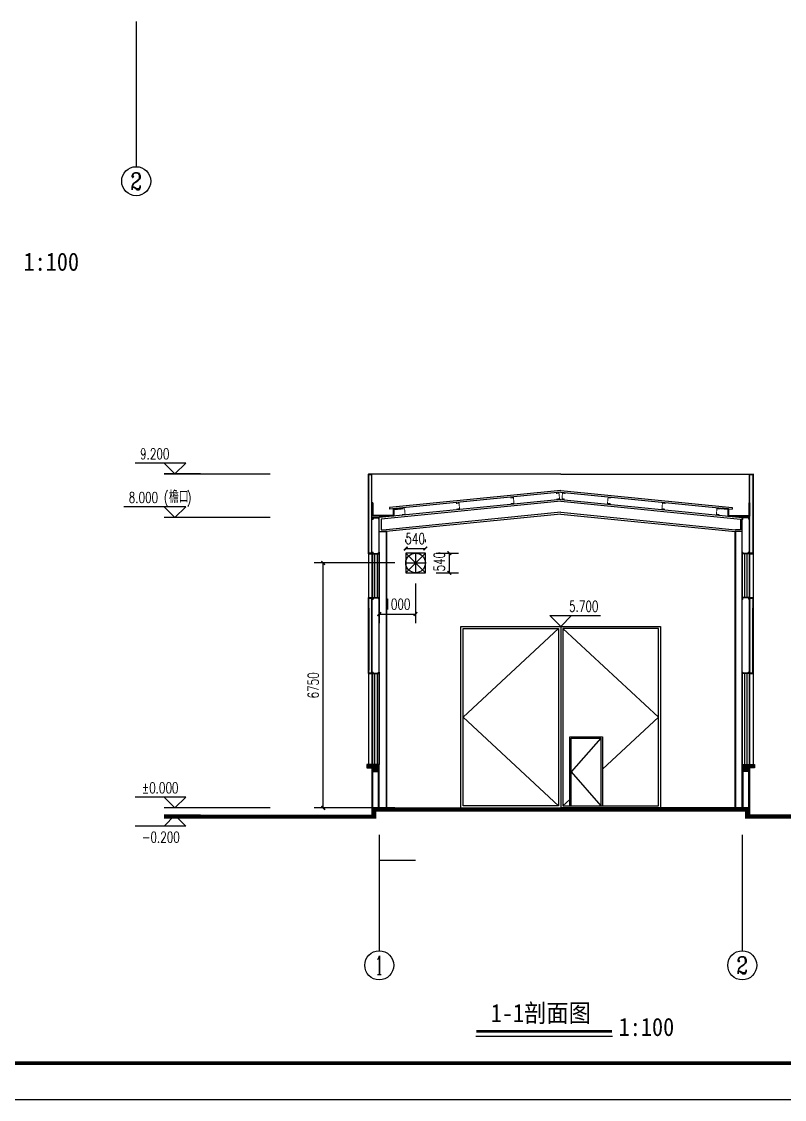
# Model space of a CAD drawing. Extents: x 5025702 to 7068445, y -422737 to 2032183.
# Drawn here: x 5047042 to 5068056, y -422737 to -393032 of the extents above; entities that cross this region are included whole.
import ezdxf
from ezdxf.enums import TextEntityAlignment as Align

# ---------------------------------------------------------------- set-up
doc = ezdxf.new("R2010")
doc.units = 0
doc.header["$LTSCALE"] = 1000
doc.header["$MEASUREMENT"] = 0
doc.layers.get('0').update_dxf_attribs({"linetype": 'CONTINUOUS'})
doc.layers.get('Defpoints').update_dxf_attribs({"linetype": 'CONTINUOUS'})
doc.layers.add('_0', color=7, linetype='CONTINUOUS', lineweight=25)
for name, color, linetype in [('AXIS', 3, 'CONTINUOUS'), ('AXIS_TEXT', 7, 'CONTINUOUS'), ('DIM_ELEV', 3, 'CONTINUOUS'), ('PUB_DIM', 3, 'CONTINUOUS'), ('PUB_TEXT', 7, 'CONTINUOUS'), ('PUB_TITLE', 4, 'CONTINUOUS'), ('PUB_WALL', 9, 'CONTINUOUS'), ('STAIR', 251, 'CONTINUOUS'), ('TH_DIM', 3, 'CONTINUOUS'), ('WALL', 251, 'CONTINUOUS'), ('WINDOW', 4, 'CONTINUOUS'), ('剖面', 233, 'CONTINUOUS'), ('图名', 15, 'CONTINUOUS'), ('建筑外轮廓', 11, 'CONTINUOUS')]:
    doc.layers.add(name, color=color, linetype=linetype)
doc.styles.add('_TCH_AXIS', font='COMPLEX', dxfattribs={"bigfont": 'GBCBIG'})
doc.styles.add('_TCH_DIM', font='SIMPLEX', dxfattribs={"bigfont": 'GBCBIG'})
doc.styles.add('_TCH_DIM_T3', font='SIMPLEX', dxfattribs={"width": 0.705882, "bigfont": 'GBCBIG'})
doc.styles.add('COMPLEX', font='COMPLEX')
doc.styles.add('宋体', font='', dxfattribs={"width": 0.7})
doc.styles.get('宋体').set_extended_font_data('SimSun')
doc.dimstyles.new('_TCH_ARCH&&100', dxfattribs={"dimtxt": 297.5, "dimasz": 100, "dimexe": 250, "dimexo": 300, "dimgap": 126.25, "dimtad": 1, "dimdec": 0, "dimzin": 0, "dimdsep": 46, "dimtxsty": '_TCH_DIM_T3', "dimblk": 'ARCHTICK', "dimcen": 0.09, "dimclrt": 7, "dimazin": 2, "dimtfac": 1, "dimtdec": 0, "dimtix": 1, "dimtmove": 2, "dimatfit": 3, "dimfxl": 0, "dimtolj": 1, "dimtzin": 0, "dimarcsym": 0})

# ---------------------------------------------------------------- blocks, each defined once
blk = doc.blocks.new('A$C41676D77')
for p, q in [((0, 45), (0, 0)), ((10, 45), (0, 45)), ((10, 45), (20, 45)), ((10, 35), (10, 10)), ((10, 35), (20, 35)), ((180, 10), (10, 10)), ((20, 35), (20, 45)), ((180, 45), (170, 45)), ((170, 35), (170, 45)), ((180, 35), (170, 35)), ((190, 45), (180, 45)), ((180, 35), (180, 10)), ((190, 45), (190, 0)), ((190, 0), (0, 0))]:
    blk.add_line(p, q)
blk = doc.blocks.new('_AXISO')
blk.add_circle((0, 0), 0.5)
at = {"layer": 'AXIS_TEXT', "style": 'COMPLEX', "width": 1.041667}
blk.add_attdef('A', text='', height=0.56, dxfattribs=at).set_placement((-0.25, -0.28), (0.25, -0.28), align=Align.FIT)
blk = doc.blocks.new('_ArchTick')
at = {"color": 0, "linetype": 'ByBlock', "const_width": 0.4}
blk.add_lwpolyline([(-0.5, -0.5), (0.5, 0.5)], dxfattribs=at)
blk = doc.blocks.new('*D186')
at = {"layer": 'Defpoints', "color": 0}
for p in [(5055351, -407952), (5057624, -407952), (5057624, -414702)]:
    blk.add_point(p, dxfattribs=at)
at = {"layer": 'TH_DIM', "color": 0, "lineweight": -2}
for p, q in [((5057324, -407952), (5055101, -407952)), ((5055351, -414702), (5055351, -407952)), ((5057324, -414702), (5055101, -414702))]:
    blk.add_line(p, q, dxfattribs=at)
at = {"layer": 'TH_DIM', "color": 0, "lineweight": -2, "xscale": 100, "yscale": 100, "zscale": 100}
for p, rotation in [((5055351, -407952), 90), ((5055351, -414702), 270)]:
    blk.add_blockref('_ArchTick', p, dxfattribs=dict(at, rotation=rotation))
at = {"layer": 'TH_DIM', "color": 7, "insert": (5055076, -411327), "char_height": 297.5, "attachment_point": 5, "rotation": 90, "style": '_TCH_DIM_T3'}
blk.add_mtext('\\A1;6750', dxfattribs=at)
blk = doc.blocks.new('*D187')
at = {"layer": 'Defpoints', "color": 0}
for p in [(5056894, -408222), (5057894, -408222), (5057894, -409362)]:
    blk.add_point(p, dxfattribs=at)
at = {"layer": 'TH_DIM', "color": 0, "lineweight": -2}
for p, q in [((5056894, -408522), (5056894, -409612)), ((5057894, -408522), (5057894, -409612)), ((5056894, -409362), (5057894, -409362))]:
    blk.add_line(p, q, dxfattribs=at)
at = {"layer": 'TH_DIM', "color": 0, "lineweight": -2, "xscale": 100, "yscale": 100, "zscale": 100, "rotation": 180}
blk.add_blockref('_ArchTick', (5056894, -409362), dxfattribs=at)
at = {"layer": 'TH_DIM', "color": 0, "lineweight": -2, "xscale": 100, "yscale": 100, "zscale": 100}
blk.add_blockref('_ArchTick', (5057894, -409362), dxfattribs=at)
at = {"layer": 'TH_DIM', "color": 7, "insert": (5057394, -409087), "char_height": 297.5, "attachment_point": 5, "style": '_TCH_DIM_T3'}
blk.add_mtext('\\A1;1000', dxfattribs=at)
blk = doc.blocks.new('*D188')
at = {"layer": 'Defpoints', "color": 0}
for p in [(5058164, -407682), (5058826, -407682), (5058164, -408222)]:
    blk.add_point(p, dxfattribs=at)
at = {"layer": 'TH_DIM', "color": 0, "lineweight": -2}
for p, q in [((5058464, -407682), (5059076, -407682)), ((5058826, -408222), (5058826, -407682)), ((5058464, -408222), (5059076, -408222))]:
    blk.add_line(p, q, dxfattribs=at)
at = {"layer": 'TH_DIM', "color": 0, "lineweight": -2, "xscale": 100, "yscale": 100, "zscale": 100}
for p, rotation in [((5058826, -407682), 90), ((5058826, -408222), 270)]:
    blk.add_blockref('_ArchTick', p, dxfattribs=dict(at, rotation=rotation))
at = {"layer": 'TH_DIM', "color": 7, "insert": (5058551, -407917), "char_height": 297.5, "attachment_point": 5, "rotation": 90, "style": '_TCH_DIM_T3'}
blk.add_mtext('\\A1;540', dxfattribs=at)
blk = doc.blocks.new('*D189')
at = {"layer": 'Defpoints', "color": 0}
for p in [(5057624, -407682), (5058164, -407557), (5058164, -407682)]:
    blk.add_point(p, dxfattribs=at)
at = {"layer": 'TH_DIM', "color": 0, "lineweight": -2}
for p, q in [((5057624, -407382), (5057624, -407307)), ((5058164, -407382), (5058164, -407307)), ((5057624, -407557), (5058164, -407557))]:
    blk.add_line(p, q, dxfattribs=at)
at = {"layer": 'TH_DIM', "color": 0, "lineweight": -2, "xscale": 100, "yscale": 100, "zscale": 100, "rotation": 180}
blk.add_blockref('_ArchTick', (5057624, -407557), dxfattribs=at)
at = {"layer": 'TH_DIM', "color": 0, "lineweight": -2, "xscale": 100, "yscale": 100, "zscale": 100}
blk.add_blockref('_ArchTick', (5058164, -407557), dxfattribs=at)
at = {"layer": 'TH_DIM', "color": 7, "insert": (5057884, -407282), "char_height": 297.5, "attachment_point": 5, "style": '_TCH_DIM_T3'}
blk.add_mtext('\\A1;540', dxfattribs=at)

msp = doc.modelspace()

# ---------------------------------------------------------------- hatches: boundary and pattern name
for points in [[(5061835.5, -406053.4, 0.4142136), (5061824.7, -406044.3), (5061769.9, -406049.4, -0.4142136), (5061759, -406040.3), (5061758.6, -406035.3, -0.4142136), (5061767.6, -406024.5), (5061847.3, -406017.2, -0.4142136), (5061858.2, -406026.2), (5061872.8, -406185.5, -0.4142136), (5061863.7, -406196.4), (5061784.1, -406203.7, -0.4142136), (5061773.2, -406194.7), (5061772.7, -406189.7, -0.4142136), (5061781.8, -406178.8), (5061836.5, -406173.8, 0.4142136), (5061845.6, -406162.9)], [(5061952.6, -406053.4, -0.4142136), (5061963.5, -406044.3), (5062018.2, -406049.4, 0.4142136), (5062029.1, -406040.3), (5062029.6, -406035.3, 0.4142136), (5062020.5, -406024.5), (5061940.9, -406017.2, 0.4142136), (5061930, -406026.2), (5061915.4, -406185.5, 0.4142136), (5061924.4, -406196.4), (5062004.1, -406203.7, 0.4142136), (5062015, -406194.7), (5062015.4, -406189.7, 0.4142136), (5062006.4, -406178.8), (5061951.6, -406173.8, -0.4142136), (5061942.6, -406162.9)], [(5059081.7, -406328.8, 0.4142136), (5059070.9, -406319.7), (5059016.1, -406324.7, -0.4142136), (5059005.2, -406315.7), (5059004.8, -406310.7, -0.4142136), (5059013.8, -406299.9), (5059093.5, -406292.5, -0.4142136), (5059104.4, -406301.6), (5059119, -406460.9, -0.4142136), (5059109.9, -406471.8), (5059030.3, -406479.1, -0.4142136), (5059019.4, -406470.1), (5059018.9, -406465.1, -0.4142136), (5059028, -406454.2), (5059082.7, -406449.2, 0.4142136), (5059091.8, -406438.3)], [(5060581.7, -406178.8, 0.4142136), (5060570.9, -406169.7), (5060516.1, -406174.7, -0.4142136), (5060505.2, -406165.7), (5060504.8, -406160.7, -0.4142136), (5060513.8, -406149.9), (5060593.5, -406142.5, -0.4142136), (5060604.4, -406151.6), (5060619, -406310.9, -0.4142136), (5060609.9, -406321.8), (5060530.3, -406329.1, -0.4142136), (5060519.4, -406320.1), (5060518.9, -406315.1, -0.4142136), (5060528, -406304.2), (5060582.7, -406299.2, 0.4142136), (5060591.8, -406288.3)], [(5063206.4, -406178.8, -0.4142136), (5063217.3, -406169.7), (5063272, -406174.7, 0.4142136), (5063282.9, -406165.7), (5063283.4, -406160.7, 0.4142136), (5063274.3, -406149.9), (5063194.7, -406142.5, 0.4142136), (5063183.8, -406151.6), (5063169.2, -406310.9, 0.4142136), (5063178.2, -406321.8), (5063257.9, -406329.1, 0.4142136), (5063268.8, -406320.1), (5063269.2, -406315.1, 0.4142136), (5063260.2, -406304.2), (5063205.4, -406299.2, -0.4142136), (5063196.4, -406288.3)], [(5064706.4, -406328.8, -0.4142136), (5064717.3, -406319.7), (5064772, -406324.7, 0.4142136), (5064782.9, -406315.7), (5064783.4, -406310.7, 0.4142136), (5064774.3, -406299.9), (5064694.7, -406292.5, 0.4142136), (5064683.8, -406301.6), (5064669.2, -406460.9, 0.4142136), (5064678.2, -406471.8), (5064757.9, -406479.1, 0.4142136), (5064768.8, -406470.1), (5064769.2, -406465.1, 0.4142136), (5064760.2, -406454.2), (5064705.4, -406449.2, -0.4142136), (5064696.4, -406438.3)], [(5057581.7, -406478.8, 0.4142136), (5057570.9, -406469.7), (5057516.1, -406474.7, -0.4142136), (5057505.2, -406465.7), (5057504.8, -406460.7, -0.4142136), (5057513.8, -406449.9), (5057593.5, -406442.5, -0.4142136), (5057604.4, -406451.6), (5057619, -406610.9, -0.4142136), (5057609.9, -406621.8), (5057530.3, -406629.1, -0.4142136), (5057519.4, -406620.1), (5057518.9, -406615.1, -0.4142136), (5057528, -406604.2), (5057582.7, -406599.2, 0.4142136), (5057591.8, -406588.3)], [(5066206.4, -406478.8, -0.4142136), (5066217.3, -406469.7), (5066272, -406474.7, 0.4142136), (5066282.9, -406465.7), (5066283.4, -406460.7, 0.4142136), (5066274.3, -406449.9), (5066194.7, -406442.5, 0.4142136), (5066183.8, -406451.6), (5066169.2, -406610.9, 0.4142136), (5066178.2, -406621.8), (5066257.9, -406629.1, 0.4142136), (5066268.8, -406620.1), (5066269.2, -406615.1, 0.4142136), (5066260.2, -406604.2), (5066205.4, -406599.2, -0.4142136), (5066196.4, -406588.3)], [(5056894.3, -413502.5), (5056894.3, -413702.5), (5056694.3, -413702.5), (5056694.3, -413602.5), (5056554.3, -413602.5), (5056554.3, -413502.5)], [(5066893.8, -413502.5), (5066893.8, -413702.5), (5067093.8, -413702.5), (5067093.8, -413602.5), (5067233.8, -413602.5), (5067233.8, -413502.5)]]:
    msp.add_hatch(color=256).paths.add_polyline_path(points)
at = {"layer": 'PUB_WALL'}
for points in [[(5056594.3, -407702.5), (5056594.3, -405502), (5056634.3, -405502), (5056634.3, -407702.5)], [(5056594.3, -405502), (5056694.3, -405502), (5056694.3, -405542), (5056594.3, -405542)], [(5056694.3, -407702.5), (5056694.3, -405502), (5056654.3, -405502), (5056654.3, -407702.5)], [(5067093.8, -407702.5), (5067093.8, -405502), (5067133.8, -405502), (5067133.8, -407702.5)], [(5067093.8, -405502), (5067193.8, -405502), (5067193.8, -405542), (5067093.8, -405542)], [(5067193.8, -407702.5), (5067193.8, -405502), (5067153.8, -405502), (5067153.8, -407702.5)], [(5056594.3, -407702.5), (5056694.3, -407702.5), (5056694.3, -407662.5), (5056594.3, -407662.5)], [(5067093.8, -407702.5), (5067193.8, -407702.5), (5067193.8, -407662.5), (5067093.8, -407662.5)], [(5056594.3, -411002.5), (5056593.9, -408902.5), (5056633.9, -408902.5), (5056634.3, -411002.5)], [(5056593.9, -408902.5), (5056693.9, -408902.5), (5056693.9, -408942.5), (5056593.9, -408942.5)], [(5056694.3, -411002.5), (5056693.9, -408902.5), (5056653.9, -408902.5), (5056654.3, -411002.5)], [(5067093.8, -411002.5), (5067094.3, -408902.5), (5067134.3, -408902.5), (5067133.8, -411002.5)], [(5067094.3, -408902.5), (5067194.3, -408902.5), (5067194.3, -408942.5), (5067094.3, -408942.5)], [(5067193.8, -411002.5), (5067194.3, -408902.5), (5067154.3, -408902.5), (5067153.8, -411002.5)], [(5056594.3, -411002.5), (5056694.3, -411002.5), (5056694.3, -410962.5), (5056594.3, -410962.5)], [(5067093.8, -411002.5), (5067193.8, -411002.5), (5067193.9, -410962.5), (5067093.9, -410962.5)]]:
    msp.add_hatch(color=256, dxfattribs=at).paths.add_polyline_path(points)

# ---------------------------------------------------------------- linework, layer by layer
for p, q in [((5056604.3, -407702.5), (5056604.3, -407676.2)), ((5056604.3, -407702.5), (5056604.3, -407676.2)), ((5067183.8, -407702.5), (5067183.8, -407676.2)), ((5067183.8, -407702.5), (5067183.8, -407676.2)), ((5056604.7, -410376.2), (5056604.7, -409202.5)), ((5056604.7, -410376.2), (5056604.7, -409202.5)), ((5067183.4, -410376.2), (5067183.4, -409202.5)), ((5067183.4, -410376.2), (5067183.4, -409202.5)), ((5056894.7, -413502.5), (5056894.7, -411002.5)), ((5066893.4, -413502.5), (5066893.4, -411002.5)), ((5056604.3, -413502.5), (5056604.3, -413522.5)), ((5056604.3, -413502.5), (5056604.3, -413522.5)), ((5067183.8, -413502.5), (5067183.8, -413522.5)), ((5067183.8, -413502.5), (5067183.8, -413522.5))]:
    msp.add_line(p, q)
at = {"color": 0}
for p, q in [((5058164.3, -408222.5), (5057624.3, -407682.5)), ((5057624.3, -408222.5), (5058164.3, -407682.5)), ((5057894.3, -407682.5), (5057894.3, -408222.5)), ((5057624.3, -407952.5), (5058164.3, -407952.5)), ((5056894.3, -416144.4), (5057894.3, -416144.4))]:
    msp.add_line(p, q, dxfattribs=at)
msp.add_lwpolyline([(5057624.3, -408222.5), (5058164.3, -408222.5), (5058164.3, -407682.5), (5057624.3, -407682.5)], close=True, dxfattribs=at)
for points in [[(5056554.3, -413502.5), (5056554.3, -413602.5), (5056694.3, -413602.5), (5056694.3, -413702.5), (5056894.3, -413702.5), (5056894.3, -413502.5), (5056554.3, -413502.5)], [(5056554.3, -413502.5), (5056554.3, -413602.5), (5056694.3, -413602.5), (5056694.3, -413702.5), (5056894.3, -413702.5), (5056894.3, -413502.5), (5056554.3, -413502.5)], [(5067233.8, -413502.5), (5067233.8, -413602.5), (5067093.8, -413602.5), (5067093.8, -413702.5), (5066893.8, -413702.5), (5066893.8, -413502.5), (5067233.8, -413502.5)], [(5067233.8, -413502.5), (5067233.8, -413602.5), (5067093.8, -413602.5), (5067093.8, -413702.5), (5066893.8, -413702.5), (5066893.8, -413502.5), (5067233.8, -413502.5)], [(5050966.3, -414902.5), (5056714.3, -414902.5), (5056714.3, -414702.5), (5061894.1, -414702.5)], [(5072821.9, -414902.5), (5067073.8, -414902.5), (5067073.8, -414702.5), (5061894.1, -414702.5)]]:
    msp.add_lwpolyline(points)
at = {"const_width": 100}
for points in [[(5050966.3, -414952.5), (5056764.3, -414952.5), (5056764.3, -414752.5), (5061894.1, -414752.5)], [(5072821.9, -414952.5), (5067023.8, -414952.5), (5067023.8, -414752.5), (5061894.1, -414752.5)]]:
    msp.add_lwpolyline(points, dxfattribs=at)
at = {"color": 0}
msp.add_circle((5057894.3, -407952.5), 270, dxfattribs=at)
at = {"layer": '_0'}
for points in [[(5056594.3, -405500), (5056594.3, -413502.5)], [(5067193.8, -405500), (5067193.8, -413502.5)], [(5056694.3, -407702.5), (5056694.3, -413502.5)], [(5067093.8, -407702.5), (5067093.8, -413502.5)]]:
    msp.add_lwpolyline(points, dxfattribs=at)
at = {"layer": 'AXIS', "color": 0}
for p, q in [((5050199.4, -393032.1), (5050199.4, -397032.1)), ((5056894.3, -415440.8), (5056894.3, -418640.8)), ((5066894.1, -415440.8), (5066894.1, -418640.8))]:
    msp.add_line(p, q, dxfattribs=at)
at = {"layer": 'DIM_ELEV'}
for p, q in [((5051566.3, -405200), (5050167.4, -405200)), ((5051266.3, -405500), (5050966.3, -405200)), ((5051266.3, -405500), (5051566.3, -405200)), ((5051966.3, -405500), (5050966.3, -405500)), ((5051566.3, -406402.5), (5049855.4, -406402.5)), ((5051266.3, -406702.5), (5050966.3, -406402.5)), ((5051266.3, -406702.5), (5051566.3, -406402.5)), ((5051966.3, -406702.5), (5050966.3, -406702.5)), ((5061894.1, -409702.5), (5061594.1, -409402.5)), ((5061594.1, -409402.5), (5062993, -409402.5)), ((5061894.1, -409702.5), (5062194.1, -409402.5)), ((5061194.1, -409702.5), (5062194.1, -409702.5)), ((5051566.3, -414402.5), (5050167.4, -414402.5)), ((5051266.3, -414702.5), (5050966.3, -414402.5)), ((5051266.3, -414702.5), (5051566.3, -414402.5)), ((5052394.9, -414702.5), (5050966.3, -414702.5)), ((5051266.3, -414902.5), (5050966.3, -415202.5)), ((5051966.3, -414902.5), (5050966.3, -414902.5)), ((5051266.3, -414902.5), (5051566.3, -415202.5)), ((5051566.3, -415202.5), (5050167.4, -415202.5))]:
    msp.add_line(p, q, dxfattribs=at)
at = {"layer": 'PUB_DIM'}
for p, q in [((5053892.8, -405502), (5050966.3, -405502)), ((5053892.8, -406702.5), (5050966.3, -406702.5)), ((5053892.8, -414702.5), (5050966.3, -414702.5))]:
    msp.add_line(p, q, dxfattribs=at)
at = {"layer": 'PUB_TITLE', "color": 4}
msp.add_lwpolyline([(5025707.2, -422737.3), (5109807.2, -422737.3), (5109807.2, -363337.3), (5025707.2, -363337.3)], close=True, dxfattribs=at)
at = {"layer": 'PUB_TITLE', "color": 4, "const_width": 100}
msp.add_lwpolyline([(5028207.2, -421737.3), (5108807.2, -421737.3), (5108807.2, -364337.3), (5028207.2, -364337.3)], close=True, dxfattribs=at)
at = {"layer": 'STAIR', "color": 5}
for p, q in [((5061894.1, -405502), (5056594.3, -405502)), ((5061894.1, -405502), (5067193.8, -405502)), ((5061894.1, -405951.2), (5057174.3, -406423.2)), ((5061894.1, -406001.5), (5057174.3, -406473.5)), ((5061894.1, -405951.2), (5066613.8, -406423.2)), ((5061894.1, -406001.5), (5066613.8, -406473.5)), ((5061894.1, -406202.5), (5056894.3, -406702.5)), ((5061894.1, -406252.7), (5056944.3, -406747.7)), ((5061894.1, -406202.5), (5066893.8, -406702.5)), ((5061894.1, -406252.7), (5066843.8, -406747.7)), ((5061894.1, -406554.2), (5057084.7, -407035.2)), ((5061894.1, -406604.5), (5057087.2, -407085.2)), ((5057174.3, -406423.2), (5057174.3, -406473.5)), ((5061894.1, -406554.2), (5066703.5, -407035.2)), ((5061894.1, -406604.5), (5066701, -407085.2)), ((5066613.8, -406423.2), (5066613.8, -406473.5)), ((5056944.3, -406747.7), (5056944.3, -407024.2)), ((5056944.3, -406747.7), (5056944.3, -407035.2)), ((5066843.8, -406747.7), (5066843.8, -407024.2)), ((5066843.8, -406747.7), (5066843.8, -407035.2)), ((5056893.8, -407085.2), (5057087.2, -407085.2)), ((5056943.8, -407035.2), (5057084.7, -407035.2)), ((5066894.3, -407085.2), (5066701, -407085.2)), ((5066844.3, -407035.2), (5066703.5, -407035.2))]:
    msp.add_line(p, q, dxfattribs=at)
for points in [[(5057084.7, -407085.2), (5057084.7, -414702.5)], [(5057094.3, -407084.5), (5057094.3, -414702.5)], [(5066693.8, -407084.5), (5066693.9, -414702.5)], [(5066703.5, -407085.2), (5066703.5, -414702.5)]]:
    msp.add_lwpolyline(points, dxfattribs=at)
at = {"layer": 'WALL'}
for p, q in [((5056594.3, -407702.5), (5056594.3, -405502)), ((5056594.3, -405502), (5056694.3, -405502)), ((5056694.3, -407702.5), (5056694.3, -405502)), ((5067093.8, -407702.5), (5067093.8, -405502)), ((5067093.8, -405502), (5067193.8, -405502)), ((5067193.8, -407702.5), (5067193.8, -405502)), ((5056704.3, -407702.5), (5056594.3, -407702.5)), ((5056594.3, -407702.5), (5056694.3, -407702.5)), ((5056704.3, -407702.5), (5056604.3, -407702.5)), ((5067083.8, -407702.5), (5067183.8, -407702.5)), ((5067083.8, -407702.5), (5067193.8, -407702.5)), ((5067093.8, -407702.5), (5067193.8, -407702.5)), ((5056594.3, -411002.5), (5056593.9, -408902.5)), ((5056593.9, -408902.5), (5056693.9, -408902.5)), ((5056694.3, -411002.5), (5056693.9, -408902.5)), ((5067093.8, -411002.5), (5067094.3, -408902.5)), ((5067094.3, -408902.5), (5067194.3, -408902.5)), ((5067193.8, -411002.5), (5067194.3, -408902.5)), ((5056604.7, -411002.5), (5056604.7, -409202.5)), ((5056604.7, -411002.5), (5056604.7, -409202.5)), ((5067183.4, -411002.5), (5067183.4, -409202.5)), ((5067183.4, -411002.5), (5067183.4, -409202.5)), ((5056594.3, -411002.5), (5056694.3, -411002.5)), ((5067093.8, -411002.5), (5067193.8, -411002.5)), ((5056704.3, -413502.5), (5056604.3, -413502.5)), ((5056704.3, -413502.5), (5056604.3, -413502.5)), ((5067083.8, -413502.5), (5067183.8, -413502.5)), ((5067083.8, -413502.5), (5067183.8, -413502.5))]:
    msp.add_line(p, q, dxfattribs=at)
for points in [[(5056894.3, -414702.5), (5056894.3, -413502.5), (5056554.3, -413502.5), (5056554.3, -413602.5), (5056694.3, -413602.5), (5056694.3, -414902.5)], [(5056894.3, -414702.5), (5056894.3, -413502.5), (5056554.3, -413502.5), (5056554.3, -413602.5), (5056694.3, -413602.5), (5056694.3, -414902.5)], [(5066893.8, -414702.5), (5066893.8, -413502.5), (5067233.8, -413502.5), (5067233.8, -413602.5), (5067093.8, -413602.5), (5067093.8, -414902.5)], [(5066893.8, -414702.5), (5066893.8, -413502.5), (5067233.8, -413502.5), (5067233.8, -413602.5), (5067093.8, -413602.5), (5067093.8, -414902.5)]]:
    msp.add_lwpolyline(points, dxfattribs=at)
at = {"layer": 'WALL', "const_width": 40}
for points in [[(5056874.3, -414702.5), (5056874.3, -413522.5), (5056574.3, -413522.5), (5056574.3, -413582.5), (5056714.3, -413582.5), (5056714.3, -414902.5)], [(5056874.3, -414702.5), (5056874.3, -413522.5), (5056574.3, -413522.5), (5056574.3, -413582.5), (5056714.3, -413582.5), (5056714.3, -414902.5)], [(5066913.8, -414702.5), (5066913.8, -413522.5), (5067213.8, -413522.5), (5067213.8, -413582.5), (5067073.8, -413582.5), (5067073.8, -414902.5)], [(5066913.8, -414702.5), (5066913.8, -413522.5), (5067213.8, -413522.5), (5067213.8, -413582.5), (5067073.8, -413582.5), (5067073.8, -414902.5)]]:
    msp.add_lwpolyline(points, dxfattribs=at)
at = {"layer": 'WINDOW'}
for p, q in [((5056704.3, -407702.5), (5056704.3, -408902.5)), ((5056704.3, -407702.5), (5056704.3, -408902.5)), ((5056764.3, -407702.5), (5056764.3, -408902.5)), ((5056764.3, -407702.5), (5056764.3, -408902.5)), ((5056834.3, -407702.5), (5056834.3, -408902.5)), ((5056834.3, -407702.5), (5056834.3, -408902.5)), ((5056893.9, -407702.5), (5056893.9, -408902.5)), ((5066894.3, -407702.5), (5066894.3, -408902.5)), ((5066953.8, -407702.5), (5066953.8, -408902.5)), ((5066953.8, -407702.5), (5066953.8, -408902.5)), ((5067023.8, -407702.5), (5067023.8, -408902.5)), ((5067023.8, -407702.5), (5067023.8, -408902.5)), ((5067083.8, -407702.5), (5067083.8, -408902.5)), ((5067083.8, -407702.5), (5067083.8, -408902.5)), ((5059144.1, -409702.5), (5064644.1, -409702.5)), ((5059144.1, -414702.5), (5059144.1, -409702.5)), ((5061894.1, -409702.5), (5061894.1, -414702.5)), ((5064644.1, -409702.5), (5064644.1, -414702.5)), ((5056704.7, -411002.5), (5056704.7, -413502.5)), ((5056764.7, -411002.5), (5056764.7, -413502.5)), ((5056834.7, -411002.5), (5056834.7, -413502.5)), ((5056894.3, -411002.5), (5056894.3, -413502.5)), ((5066893.8, -411002.5), (5066893.8, -413502.5)), ((5066953.4, -411002.5), (5066953.4, -413502.5)), ((5067023.4, -411002.5), (5067023.4, -413502.5)), ((5067083.4, -411002.5), (5067083.4, -413502.5))]:
    msp.add_line(p, q, dxfattribs=at)
for points in [[(5061834.1, -409762.5), (5059204.1, -412202.5), (5061834.1, -414642.5)], [(5061954.1, -409762.5), (5064584.1, -412202.5), (5063039.9, -413635.1)], [(5062139.9, -414642.5), (5062139.9, -412742.5), (5063039.9, -412742.5), (5063039.9, -414642.5)], [(5062999.9, -412782.5), (5062179.9, -413712.5), (5062999.9, -414642.5)], [(5062179.9, -414642.5), (5062179.9, -412782.5), (5062999.9, -412782.5), (5062999.9, -414642.5)], [(5062139.9, -414470.1), (5061954.1, -414642.5)]]:
    msp.add_lwpolyline(points, dxfattribs=at)
for points in [[(5059204.1, -409762.5), (5061834.1, -409762.5), (5061834.1, -414642.5), (5059204.1, -414642.5)], [(5064584.1, -409762.5), (5061954.1, -409762.5), (5061954.1, -414642.5), (5064584.1, -414642.5)]]:
    msp.add_lwpolyline(points, close=True, dxfattribs=at)
at = {"layer": '剖面'}
for p, q in [((5056714.3, -406297.5), (5056694.3, -406297.5)), ((5056694.3, -406297.5), (5056694.3, -406662.7)), ((5056714.3, -406297.5), (5056694.3, -406297.5)), ((5056694.3, -406297.5), (5056694.3, -406662.7)), ((5056714.3, -406297.5), (5056714.3, -406642.7)), ((5056714.3, -406297.5), (5056714.3, -406642.7)), ((5067073.8, -406297.5), (5067073.8, -406642.7)), ((5067073.8, -406297.5), (5067093.8, -406297.5)), ((5067073.8, -406297.5), (5067073.8, -406642.7)), ((5067073.8, -406297.5), (5067093.8, -406297.5)), ((5067093.8, -406297.5), (5067093.8, -406662.7)), ((5067093.8, -406297.5), (5067093.8, -406662.7)), ((5057294.3, -406662.7), (5056694.3, -406662.7)), ((5057294.3, -406662.7), (5056694.3, -406662.7)), ((5057274.3, -406642.7), (5056714.3, -406642.7)), ((5057274.3, -406642.7), (5056714.3, -406642.7)), ((5057274.3, -406464.3), (5057493.7, -406442.3)), ((5057274.3, -406464.3), (5057493.7, -406442.3)), ((5057274.3, -406464.3), (5057274.3, -406642.7)), ((5057274.3, -406464.3), (5057274.3, -406642.7)), ((5057294.3, -406482.4), (5057495.7, -406462.2)), ((5057294.3, -406482.4), (5057495.7, -406462.2)), ((5057294.3, -406482.4), (5057294.3, -406662.7)), ((5057294.3, -406482.4), (5057294.3, -406662.7)), ((5057495.7, -406462.2), (5057493.7, -406442.3)), ((5057495.7, -406462.2), (5057493.7, -406442.3)), ((5066292.5, -406462.2), (5066294.4, -406442.3)), ((5066292.5, -406462.2), (5066294.4, -406442.3)), ((5066493.8, -406482.4), (5066292.5, -406462.2)), ((5066493.8, -406482.4), (5066292.5, -406462.2)), ((5066513.8, -406464.3), (5066294.4, -406442.3)), ((5066513.8, -406464.3), (5066294.4, -406442.3)), ((5066493.8, -406482.4), (5066493.8, -406662.7)), ((5066493.8, -406482.4), (5066493.8, -406662.7)), ((5066493.8, -406662.7), (5067093.8, -406662.7)), ((5066493.8, -406662.7), (5067093.8, -406662.7)), ((5066513.8, -406464.3), (5066513.8, -406642.7)), ((5066513.8, -406464.3), (5066513.8, -406642.7)), ((5066513.8, -406642.7), (5067073.8, -406642.7)), ((5066513.8, -406642.7), (5067073.8, -406642.7))]:
    msp.add_line(p, q, dxfattribs=at)
at = {"layer": '图名'}
msp.add_line((5059555.6, -420991.9), (5063318.7, -420991.9), dxfattribs=at)
at = {"layer": '图名', "const_width": 70}
msp.add_lwpolyline([(5059565.4, -420858.7), (5063308.9, -420858.7)], dxfattribs=at)
at = {"layer": '建筑外轮廓', "color": 11}
for points in [[(5056894.3, -407103), (5056894.3, -406702.5)], [(5056894.7, -413502.5), (5056894.3, -406702.5)], [(5066893.4, -413502.5), (5066893.9, -406702.5)], [(5066893.8, -407103), (5066893.8, -406702.5)], [(5056605.4, -409202.5), (5056605.4, -410902.5)], [(5056605.4, -409202.5), (5056605.4, -410902.5)], [(5067182.7, -409202.5), (5067182.7, -410902.5)], [(5067182.7, -409202.5), (5067182.7, -410902.5)]]:
    msp.add_lwpolyline(points, dxfattribs=at)

# ---------------------------------------------------------------- block references
at = {"rotation": 180}
for p in [(5056894.3, -406702.5), (5056894.3, -406702.5), (5056893.9, -408902.5)]:
    msp.add_blockref('A$C41676D77', p, dxfattribs=at)
at = {"xscale": -1, "rotation": 180}
for p in [(5066893.9, -406702.5), (5066893.9, -406702.5), (5066894.3, -408902.5)]:
    msp.add_blockref('A$C41676D77', p, dxfattribs=at)
at = {"xscale": -1}
for p in [(5056893.9, -407702.5), (5056894.3, -407702.5), (5056894.3, -411002.5), (5056894.3, -411002.5)]:
    msp.add_blockref('A$C41676D77', p, dxfattribs=at)
for p in [(5066893.8, -407702.5), (5066894.3, -407702.5), (5066893.8, -411002.5), (5066893.8, -411002.5)]:
    msp.add_blockref('A$C41676D77', p)
at = {"layer": 'AXIS', "color": 0}
ref = msp.add_blockref('_AXISO', (5050199.4, -397432.1), dxfattribs=dict(at, xscale=800, yscale=800, zscale=800))
ref.add_attrib('A', '2', dxfattribs={"layer": 'AXIS_TEXT', "color": 0, "height": 465.9, "style": '_TCH_AXIS'}).set_placement((5050044.1, -397665), (5050354.7, -397665), align=Align.FIT)
ref = msp.add_blockref('_AXISO', (5056894.3, -419040.8), dxfattribs=dict(at, xscale=800, yscale=800, zscale=800))
ref.add_attrib('A', '1', dxfattribs={"layer": 'AXIS_TEXT', "color": 0, "height": 514.7, "style": '_TCH_AXIS'}).set_placement((5056784, -419298.1), (5057004.6, -419298.1), align=Align.FIT)
ref = msp.add_blockref('_AXISO', (5066894.1, -419040.8), dxfattribs=dict(at, xscale=800, yscale=800, zscale=800))
ref.add_attrib('A', '2', dxfattribs={"layer": 'AXIS_TEXT', "color": 0, "height": 465.9, "style": '_TCH_AXIS'}).set_placement((5066738.8, -419273.8), (5067049.4, -419273.8), align=Align.FIT)

# ---------------------------------------------------------------- texts
at = {"layer": 'PUB_TEXT', "style": '_TCH_DIM', "width": 0.705882}
for s, p in [('9.200', (5050305.4, -405095)), ('8.000', (5049993.4, -406297.5)), ('(', (5050963.4, -406297.5)), (')', (5051594.9, -406297.5)), ('5.700', (5062123, -409297.5)), ('%%P0.000', (5050357.4, -414297.5)), ('-0.200', (5050357.4, -415657.5))]:
    msp.add_text(s, height=297.5, dxfattribs=at).set_placement(p)
at = {"layer": 'PUB_TEXT', "style": '_TCH_DIM'}
msp.add_text('檐口', height=337.59, dxfattribs=at).set_placement((5051103.4, -406297.5))
at = {"layer": '图名', "style": '宋体', "width": 0.9}
for s, p in [('1:100', (5047094.4, -399900.1)), ('1-1剖面图', (5059965.5, -420606.4)), ('1:100', (5063488.7, -420988.8))]:
    msp.add_text(s, height=500, dxfattribs=at).set_placement(p)

# ---------------------------------------------------------------- dimensions: what is measured, and where the dimension line sits
at = {"layer": 'TH_DIM', "color": 0}
for base, p1, angle, picture, middle in [((5058164.3, -407557.4), (5057624.3, -407682.5), 0, '*D189', (5057883.6, -407282.4)), ((5058826.2, -407682.5), (5058164.3, -408222.5), 90, '*D188', (5058551.2, -407916.9))]:
    dim = msp.add_linear_dim(base=base, p1=p1, p2=(5058164.3, -407682.5), angle=angle, dimstyle='_TCH_ARCH&&100', dxfattribs=at)
    dim.commit()
    dim.dimension.update_dxf_attribs({"geometry": picture, "text_midpoint": middle, "dimtype": 129})
for p1, p2, distance, picture, middle in [((5057624.3, -414702.5), (5057624.3, -407952.5), 2273.1, '*D186', (5055076.2, -411327.5)), ((5056894.3, -408222.5), (5057894.3, -408222.5), -1139.4, '*D187', (5057394.3, -409086.8))]:
    dim = msp.add_aligned_dim(p1=p1, p2=p2, distance=distance, dimstyle='_TCH_ARCH&&100', dxfattribs=at)
    dim.commit()
    dim.dimension.update_dxf_attribs({"geometry": picture, "text_midpoint": middle})

doc.saveas('drawing.dxf')
